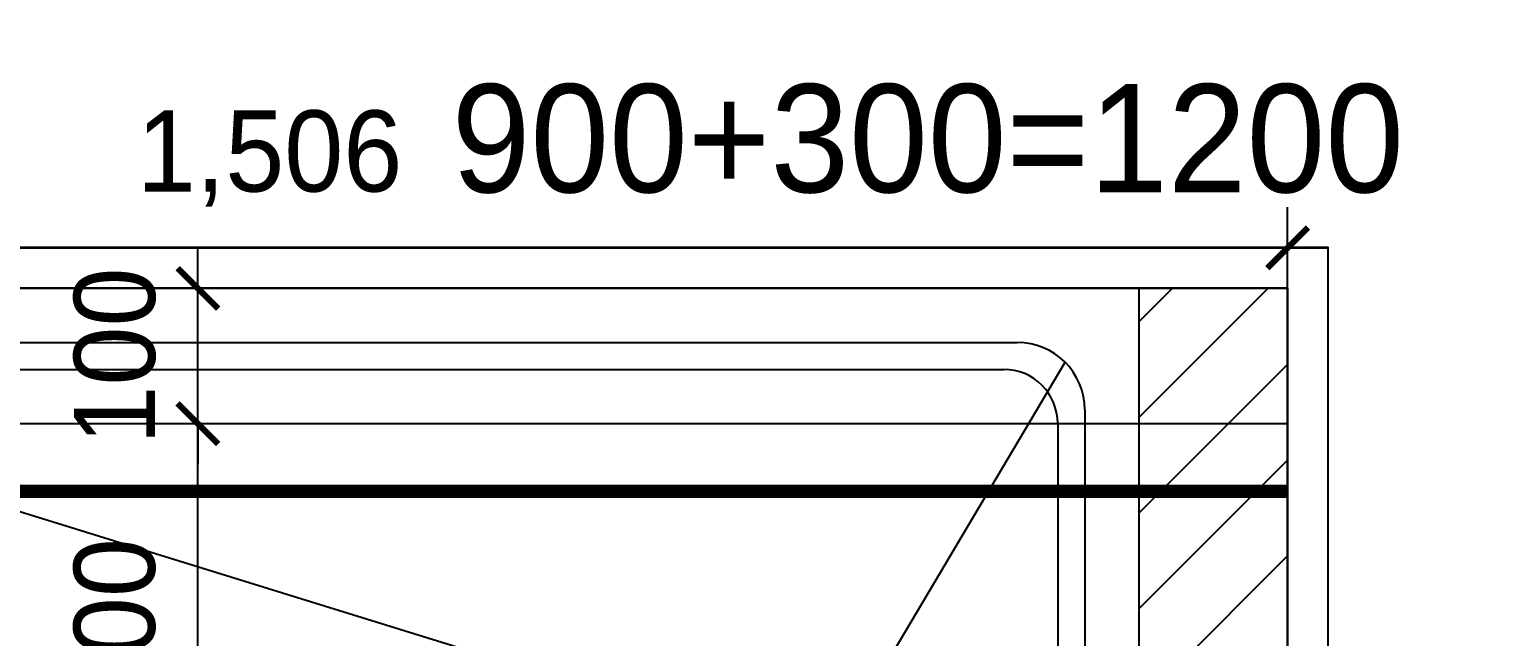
# Model space of a CAD drawing. Header units: inches. Extents: x 3778 to 56227, y -16914 to 35091.
# Drawn here: x 41185 to 42266, y -3432 to -2982 of the extents above; entities that cross this region are included whole.
import ezdxf

# ---------------------------------------------------------------- set-up
doc = ezdxf.new("R2010")
doc.units = ezdxf.units.IN
doc.header["$LTSCALE"] = 100
doc.header["$MEASUREMENT"] = 0
doc.header["$PDSIZE"] = 700.071425
doc.linetypes.add('HID', pattern=[2.5, 1.5, -1])
for name, color, linetype in [('0-ELC TEXT', 7, 'Continuous'), ('03-WAL NEW', 3, 'Continuous'), ('06-LIGHT', 4, 'Continuous'), ('07-DIM WAL', 5, 'Continuous'), ('2-con', 2, 'Continuous'), ('BATH', 4, 'Continuous'), ('CO-BATH', 6, 'Continuous'), ('HAT', 8, 'Continuous'), ('RC-LIGHT', 7, 'Continuous')]:
    doc.layers.add(name, color=color, linetype=linetype)
doc.styles.add('HY 울릉도 L', font='')
doc.styles.add('코레일둥고', font='Korail_Round_Gothic_Medium.ttf')
doc.styles.get('HY 울릉도 L').set_extended_font_data('HY울릉도L')
doc.dimstyles.new('30', dxfattribs={"dimscale": 30, "dimtxt": 2, "dimasz": 1, "dimexe": 1, "dimexo": 1, "dimgap": 1, "dimtad": 1, "dimdec": 0, "dimrnd": 0.05, "dimdsep": 46, "dimlunit": 6, "dimtxsty": 'HY 울릉도 L', "dimblk": 'ARCHTICK', "dimcen": 2.5, "dimdle": 1, "dimclrd": 133, "dimclre": 133, "dimclrt": 30, "dimadec": 0, "dimazin": 0, "dimtfac": 1, "dimtdec": 0, "dimtix": 1, "dimtmove": 2, "dimatfit": 3, "dimldrblk": 'ARCHTICK', "dimfxl": 0, "dimlwd": -1, "dimlwe": -1, "dimarcsym": 0})

# ---------------------------------------------------------------- blocks, each defined once
blk = doc.blocks.new('cjvjf')
at = {"layer": '2-con'}
blk.add_lwpolyline([(152882.5, 76193.5), (151682.5, 76193.5), (151682.5, 75123.5), (152892.5, 75123.5), (152892.5, 71496.5), (150915.5, 71496.5), (150915.5, 71696.5), (152731.5, 71696.5), (152731.5, 74371.5), (151165.5, 74371.5), (151165.1, 72491.5), (150965.5, 72491.5), (150965.5, 74569.5), (151492.5, 74569.5), (151492.5, 76174.5), (150867.5, 76174.5), (150867, 76382.7), (152882.5, 76393.5), (152882.5, 76193.5)], dxfattribs=at)
blk = doc.blocks.new('cjscjdeh')
at = {"layer": '03-WAL NEW'}
for points in [[(149958.5, 77669.9), (149848.5, 77669.9), (149848.5, 76969.9)], [(149848.5, 76849.9), (149848.5, 75054.9), (149958.5, 75054.9), (149958.5, 77669.9)]]:
    blk.add_lwpolyline(points, dxfattribs=at)
at = {"layer": 'BATH', "color": 8}
for p, q in [((149958.5, 77669.9), (148452.5, 77669.9)), ((148452.5, 77669.9), (149958.5, 77669.9)), ((149958.5, 77669.9), (149958.5, 75054.9))]:
    blk.add_line(p, q, dxfattribs=at)
at = {"layer": 'CO-BATH', "color": 8}
for p, q in [((148452.5, 77669.9), (149848.5, 77669.9)), ((149848.5, 77669.9), (149848.5, 76969.9)), ((148698.5, 77629.9), (149758.5, 77629.9)), ((149618.5, 77319.9), (148663.2, 77615.2)), ((149618.5, 77319.9), (149793.9, 77615.2)), ((148798.5, 77609.9), (149748.5, 77609.9)), ((149808.5, 77579.9), (149808.5, 77319.9)), ((149788.5, 77569.9), (149788.5, 77319.9))]:
    blk.add_line(p, q, dxfattribs=at)
for centre, radius in [((149758.5, 77579.9), 50), ((149748.5, 77569.9), 40)]:
    blk.add_arc(centre, radius, 0, 90, dxfattribs=at)
at = {"layer": 'HAT', "color": 8, "linetype": 'Continuous'}
for p, q in [((149848.5, 77645), (149873.4, 77669.9)), ((149848.5, 77574.3), (149944.1, 77669.9)), ((149848.5, 77503.6), (149958.5, 77613.6)), ((149848.5, 77432.9), (149958.5, 77542.9)), ((149848.5, 77362.2), (149958.5, 77472.2))]:
    blk.add_line(p, q, dxfattribs=at)
blk.add_blockref('cjvjf', (-2743, 3328.4))
blk = doc.blocks.new('_ArchTick')
at = {"color": 0, "linetype": 'ByBlock', "const_width": 0.15}
blk.add_lwpolyline([(-0.5, -0.5), (0.5, 0.5)], dxfattribs=at)
blk = doc.blocks.new('*D264')
at = {"layer": '07-DIM WAL', "color": 133}
for p, q in [((41309.6, -3604), (41309.6, -3244)), ((41339.6, -3274), (41339.6, -3274)), ((41339.6, -3574), (41339.6, -3574))]:
    blk.add_line(p, q, dxfattribs=at)
at = {"layer": 'Defpoints', "color": 0}
for p in [(41309.6, -3274), (41309.6, -3274), (41309.6, -3574)]:
    blk.add_point(p, dxfattribs=at)
at = {"layer": '07-DIM WAL', "color": 133, "xscale": 30, "yscale": 30, "zscale": 30}
for p, rotation in [((41309.6, -3274), 90), ((41309.6, -3574), 270)]:
    blk.add_blockref('_ArchTick', p, dxfattribs=dict(at, rotation=rotation))
at = {"layer": '07-DIM WAL', "color": 30, "insert": (41248.2, -3424), "char_height": 60, "attachment_point": 5, "rotation": 90, "style": 'HY 울릉도 L'}
blk.add_mtext('300', dxfattribs=at)
blk = doc.blocks.new('*D265')
at = {"layer": '07-DIM WAL', "color": 133}
for p, q in [((41309.6, -3174), (41309.6, -3144)), ((41309.6, -3274), (41309.6, -3174)), ((41339.6, -3174), (41339.6, -3174)), ((41309.6, -3274), (41309.6, -3304)), ((41339.6, -3274), (41339.6, -3274))]:
    blk.add_line(p, q, dxfattribs=at)
at = {"layer": 'Defpoints', "color": 0}
for p in [(41309.6, -3174), (41309.6, -3174), (41309.6, -3274)]:
    blk.add_point(p, dxfattribs=at)
at = {"layer": '07-DIM WAL', "color": 133, "xscale": 30, "yscale": 30, "zscale": 30}
for p, rotation in [((41309.6, -3174), 270), ((41309.6, -3274), 90)]:
    blk.add_blockref('_ArchTick', p, dxfattribs=dict(at, rotation=rotation))
at = {"layer": '07-DIM WAL', "color": 30, "insert": (41248.3, -3224), "char_height": 60, "attachment_point": 5, "rotation": 90, "style": 'HY 울릉도 L'}
blk.add_mtext('100', dxfattribs=at)
blk = doc.blocks.new('*D386')
at = {"layer": 'Defpoints', "color": 0}
for p in [(42115.5, -3144), (40609.6, -3274), (42115.5, -3274)]:
    blk.add_point(p, dxfattribs=at)
at = {"layer": 'HAT', "color": 133}
for p, q in [((40609.6, -3244), (40609.6, -3114)), ((42115.5, -3244), (42115.5, -3114)), ((40579.6, -3144), (42145.5, -3144))]:
    blk.add_line(p, q, dxfattribs=at)
at = {"layer": 'HAT', "color": 133, "xscale": 30, "yscale": 30, "zscale": 30, "rotation": 180}
blk.add_blockref('_ArchTick', (40609.6, -3144), dxfattribs=at)
at = {"layer": 'HAT', "color": 133, "xscale": 30, "yscale": 30, "zscale": 30}
blk.add_blockref('_ArchTick', (42115.5, -3144), dxfattribs=at)
at = {"layer": 'HAT', "color": 30, "insert": (41362.6, -3078), "char_height": 60, "attachment_point": 5, "style": 'HY 울릉도 L'}
blk.add_mtext('1,506', dxfattribs=at)

msp = doc.modelspace()

# ---------------------------------------------------------------- linework, layer by layer
at = {"layer": '06-LIGHT', "color": 10, "linetype": 'HID', "const_width": 10}
msp.add_lwpolyline([(40609.6, -3324), (42115.5, -3324)], dxfattribs=at)
at = {"layer": 'RC-LIGHT'}
msp.add_lwpolyline([(40609.6, -3274), (42115.5, -3274)], dxfattribs=at)

# ---------------------------------------------------------------- block references
msp.add_blockref('cjscjdeh', (-107843, -80843.8))

# ---------------------------------------------------------------- texts
at = {"layer": '0-ELC TEXT', "style": '코레일둥고'}
msp.add_text('900+300=1200', height=80, dxfattribs=at).set_placement((41497.3, -3103))

# ---------------------------------------------------------------- dimensions: what is measured, and where the dimension line sits
at = {"layer": '07-DIM WAL'}
for base, p1, p2, picture, middle in [((41309.6, -3174), (41309.6, -3274), (41309.6, -3174), '*D265', (41248.3, -3224)), ((41309.6, -3274), (41309.6, -3574), (41309.6, -3274), '*D264', (41248.2, -3424))]:
    dim = msp.add_linear_dim(base=base, p1=p1, p2=p2, angle=90, dimstyle='30', override={"dimfxl": 1.25, "dimarcsym": 2}, dxfattribs=at)
    dim.commit()
    dim.dimension.update_dxf_attribs({"geometry": picture, "text_midpoint": middle})
at = {"layer": 'HAT'}
dim = msp.add_linear_dim(base=(42115.5, -3144), p1=(40609.6, -3274), p2=(42115.5, -3274), dimstyle='30', override={"dimfxl": 1.25, "dimarcsym": 2}, dxfattribs=at)
dim.commit()
dim.dimension.update_dxf_attribs({"geometry": '*D386', "text_midpoint": (41362.6, -3078)})

doc.saveas('drawing.dxf')
